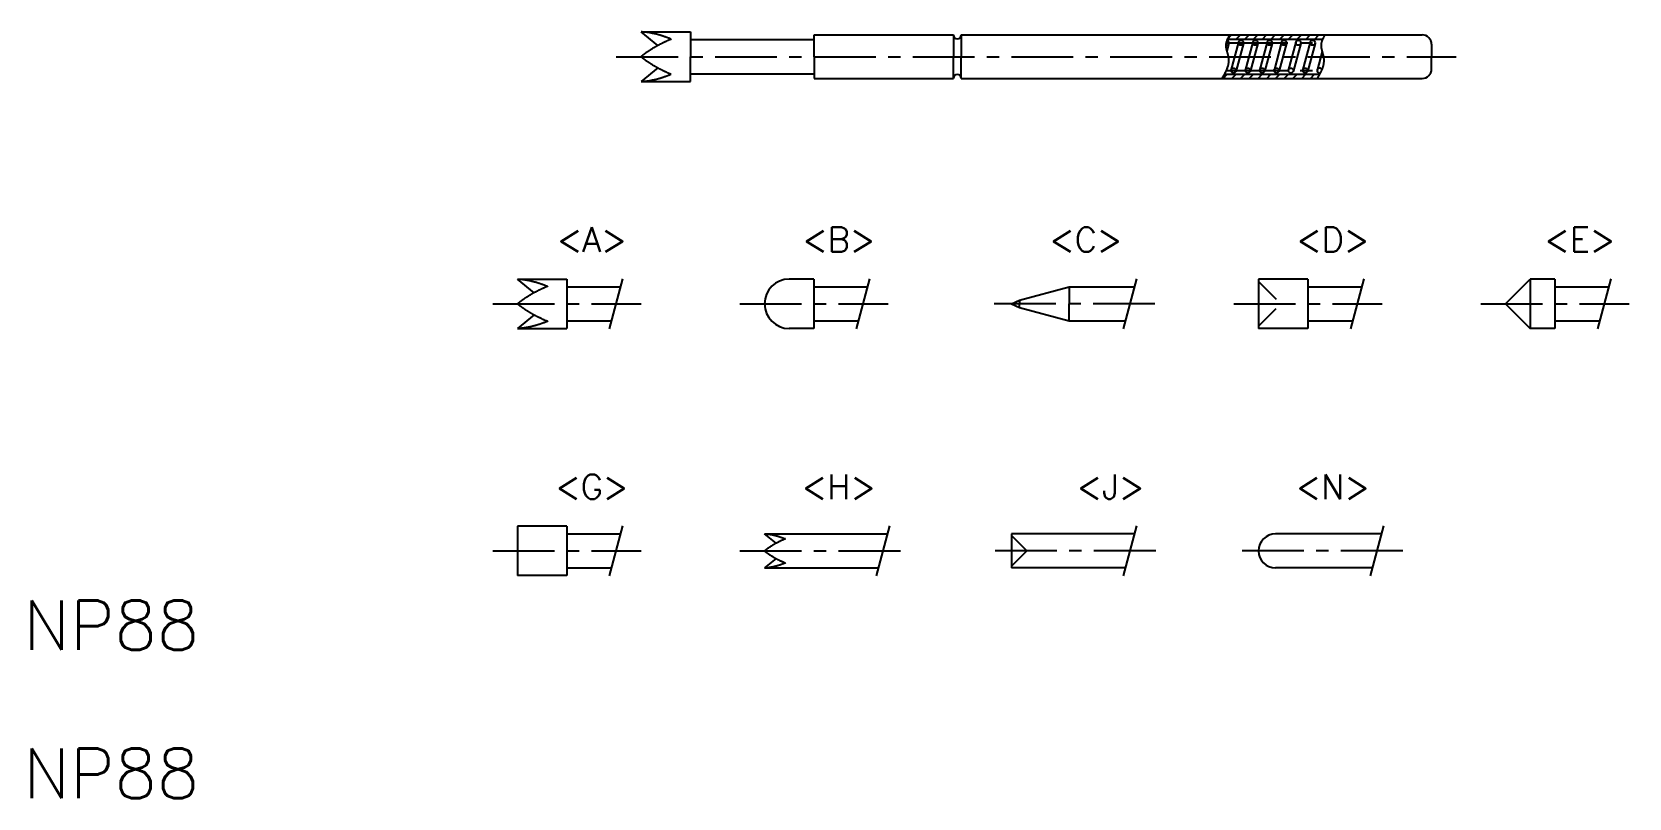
# Model space of a CAD drawing. Extents: x 5.2 to 37.5, y 5 to 20.5.
import ezdxf
from ezdxf.enums import TextEntityAlignment as Align

# ---------------------------------------------------------------- set-up
doc = ezdxf.new("R2010")
doc.units = 0
doc.linetypes.add('CENTER', pattern=[2, 1.25, -0.25, 0.25, -0.25])
doc.linetypes.add('DASHED', pattern=[0.75, 0.5, -0.25])
doc.layers.get('0').update_dxf_attribs({"linetype": 'CONTINUOUS'})
doc.layers.add('CENTER', color=1, linetype='CENTER')
doc.styles.get("Standard").update_dxf_attribs({"font": 'txt.shx', "width": 0.7, "bigfont": 'bigfont.shx'})

# ---------------------------------------------------------------- blocks, each defined once
blk = doc.blocks.new('*X4')
at = {"color": 0, "linetype": 'CONTINUOUS'}
for p, q in [((29.371, 20.355), (29.456, 20.44)), ((29.547, 20.355), (29.632, 20.44)), ((29.724, 20.355), (29.809, 20.44)), ((29.901, 20.355), (29.986, 20.44)), ((30.078, 20.355), (30.163, 20.44)), ((30.254, 20.355), (30.339, 20.44)), ((30.431, 20.355), (30.516, 20.44)), ((30.608, 20.355), (30.693, 20.44)), ((30.785, 20.355), (30.87, 20.44)), ((30.962, 20.355), (31.047, 20.44)), ((31.138, 20.355), (31.223, 20.44)), ((29.283, 19.56), (29.368, 19.645)), ((29.459, 19.56), (29.544, 19.645)), ((29.636, 19.56), (29.721, 19.645)), ((29.813, 19.56), (29.898, 19.645)), ((29.99, 19.56), (30.075, 19.645)), ((30.167, 19.56), (30.252, 19.645)), ((30.343, 19.56), (30.428, 19.645)), ((30.52, 19.56), (30.605, 19.645)), ((30.697, 19.56), (30.782, 19.645)), ((30.874, 19.56), (30.959, 19.645)), ((31.05, 19.56), (31.135, 19.645))]:
    blk.add_line(p, q, dxfattribs=at)

msp = doc.modelspace()

# ---------------------------------------------------------------- linework, layer by layer
at = {"color": 7, "linetype": 'CONTINUOUS'}
for p, q in [((17.5, 20.5), (18.5, 20.5)), ((18.5, 20.5), (18.5, 20)), ((18.5, 20.5), (18.5, 20)), ((21.003, 20), (21.003, 20.44)), ((21.003, 20.44), (23.823, 20.44)), ((23.823, 20.44), (23.823, 20)), ((23.983, 20.44), (23.983, 20)), ((23.983, 20.44), (33.313, 20.44)), ((29.413, 20.44), (31.341, 20.44)), ((18.5, 20.345), (21.003, 20.345)), ((29.402, 20.268), (29.358, 20.104)), ((29.369, 20.355), (31.297, 20.355)), ((29.596, 20.294), (29.442, 19.719)), ((29.693, 20.268), (29.545, 19.719)), ((29.886, 20.294), (29.732, 19.719)), ((29.983, 20.268), (29.836, 19.719)), ((30.177, 20.294), (30.022, 19.719)), ((30.273, 20.268), (30.126, 19.719)), ((30.467, 20.294), (30.313, 19.719)), ((30.564, 20.268), (30.416, 19.719)), ((30.757, 20.294), (30.603, 19.719)), ((30.854, 20.268), (30.707, 19.719)), ((31.048, 20.294), (30.893, 19.719)), ((31.144, 20.268), (30.997, 19.719)), ((31.287, 20.103), (31.184, 19.719)), ((33.503, 20.25), (33.503, 20)), ((18.5, 19.5), (18.5, 20)), ((18.5, 19.5), (18.5, 20)), ((21.003, 20), (21.003, 19.56)), ((23.823, 19.56), (23.823, 20)), ((23.983, 19.56), (23.983, 20)), ((33.503, 19.75), (33.503, 20)), ((17.5, 19.5), (18.5, 19.5)), ((18.5, 19.655), (21.003, 19.655)), ((21.003, 19.56), (23.823, 19.56)), ((23.983, 19.56), (33.313, 19.56)), ((29.307, 19.645), (31.235, 19.645)), ((15, 15.5), (16, 15.5)), ((16, 15.5), (16, 14.5)), ((16, 15.345), (17.092, 15.345)), ((21, 15.5), (20.5, 15.5)), ((21, 15.5), (21, 14.5)), ((21, 15.345), (22.092, 15.345)), ((25.161, 15.075), (26.168, 15.345)), ((26.168, 15.345), (27.492, 15.345)), ((26.168, 15.345), (26.168, 15)), ((30, 15.5), (30, 14.5)), ((31, 15.5), (30, 15.5)), ((31, 15.5), (31, 14.5)), ((31, 15.345), (32.092, 15.345)), ((35, 15), (35.5, 15.5)), ((36, 15.5), (35.5, 15.5)), ((35.5, 15.5), (35.5, 14.5)), ((36, 15.5), (36, 14.5)), ((36, 15.345), (37.092, 15.345)), ((25, 15), (25.161, 15.075)), ((25, 15), (25.161, 14.925)), ((25.161, 15.075), (25.161, 15)), ((25.161, 14.925), (25.161, 15)), ((25.161, 14.925), (26.168, 14.655)), ((26.168, 14.655), (26.168, 15)), ((35, 15), (35.5, 14.5)), ((16, 14.655), (16.908, 14.655)), ((21, 14.655), (21.908, 14.655)), ((26.168, 14.655), (27.308, 14.655)), ((31, 14.655), (31.908, 14.655)), ((36, 14.655), (36.908, 14.655)), ((15, 14.5), (16, 14.5)), ((21, 14.5), (20.5, 14.5)), ((31, 14.5), (30, 14.5)), ((36, 14.5), (35.5, 14.5)), ((16, 10.5), (15, 10.5)), ((15, 10.5), (15, 9.5)), ((16, 10.5), (16, 9.5)), ((16, 10.345), (17.092, 10.345)), ((20, 10.345), (22.492, 10.345)), ((27.492, 10.345, -0.212), (25, 10.345)), ((25, 10.345), (25, 9.655)), ((32.492, 10.345), (30.345, 10.345)), ((16, 9.5), (15, 9.5)), ((16, 9.655), (16.908, 9.655)), ((20, 9.655), (22.308, 9.655)), ((27.308, 9.655, -0.208), (25, 9.655)), ((32.308, 9.655), (30.345, 9.655))]:
    msp.add_line(p, q, dxfattribs=at)
at = {"color": 7, "linetype": 'CONTINUOUS', "extrusion": (-0.5, -0.612372, -0.612372)}
for p, q in [((17.839, 20.224, -0.5), (17.5, 20.5, -0.5)), ((15.339, 15.224, -0.5), (15, 15.5, -0.5)), ((20.234, 10.154), (20, 10.345))]:
    msp.add_line(p, q, dxfattribs=at)
at = {"color": 7, "linetype": 'CONTINUOUS', "extrusion": (-0.5, 0.612372, -0.612372)}
for p, q in [((17.839, 19.776, -0.5), (17.5, 19.5, -0.5)), ((15.339, 14.776, -0.5), (15, 14.5, -0.5)), ((20.234, 9.846), (20, 9.655))]:
    msp.add_line(p, q, dxfattribs=at)
at = {"color": 3, "linetype": 'CONTINUOUS'}
for p, q in [((16.865, 14.495), (17.135, 15.505)), ((21.865, 14.495), (22.135, 15.505)), ((27.265, 14.495, -0.21), (27.535, 15.505, -0.21)), ((31.865, 14.495), (32.135, 15.505)), ((36.865, 14.495), (37.135, 15.505)), ((16.865, 9.495), (17.135, 10.505)), ((22.265, 9.495), (22.535, 10.505)), ((27.265, 9.495), (27.535, 10.505)), ((32.265, 9.495), (32.535, 10.505))]:
    msp.add_line(p, q, dxfattribs=at)
at = {"color": 3, "linetype": 'DASHED'}
for p, q in [((30, 15.45), (30.45, 15)), ((30, 14.55), (30.45, 15)), ((25, 10.31), (25.31, 10)), ((25, 9.69), (25.31, 10))]:
    msp.add_line(p, q, dxfattribs=at)
at = {"color": 7, "linetype": 'CONTINUOUS'}
for points in [[(18.113, 20.354, -0.854), (18.105, 20.357, -0.85), (18.098, 20.36, -0.847), (18.09, 20.363, -0.844), (18.083, 20.366, -0.841), (18.075, 20.368, -0.838), (18.068, 20.371, -0.835), (18.06, 20.374, -0.832), (18.053, 20.377, -0.828), (18.045, 20.38, -0.825), (18.038, 20.383, -0.822), (18.03, 20.386, -0.818), (18.023, 20.388, -0.815), (18.016, 20.391, -0.812), (18.008, 20.394, -0.808), (18.001, 20.396, -0.805), (17.993, 20.399, -0.801), (17.986, 20.401, -0.798), (17.978, 20.404, -0.794), (17.971, 20.407, -0.791), (17.964, 20.409, -0.787), (17.956, 20.412, -0.784), (17.949, 20.414, -0.78), (17.942, 20.416, -0.777), (17.934, 20.419, -0.773), (17.927, 20.421, -0.769), (17.92, 20.423, -0.766), (17.912, 20.426, -0.762), (17.905, 20.428, -0.758), (17.898, 20.43, -0.755), (17.89, 20.432, -0.751), (17.883, 20.435, -0.747), (17.876, 20.437, -0.743), (17.869, 20.439, -0.74), (17.862, 20.441, -0.736), (17.854, 20.443, -0.732), (17.847, 20.445, -0.728), (17.84, 20.447, -0.724), (17.833, 20.449, -0.721), (17.826, 20.451, -0.717), (17.819, 20.453, -0.713), (17.812, 20.454, -0.709), (17.805, 20.456, -0.705), (17.798, 20.458, -0.701), (17.791, 20.46, -0.697), (17.784, 20.461, -0.693), (17.777, 20.463, -0.689), (17.77, 20.465, -0.685), (17.763, 20.466, -0.681), (17.757, 20.468, -0.677), (17.75, 20.469, -0.673), (17.743, 20.471, -0.669), (17.736, 20.472, -0.665), (17.729, 20.474, -0.661), (17.723, 20.475, -0.656), (17.716, 20.476, -0.652), (17.709, 20.477, -0.648), (17.703, 20.479, -0.644), (17.696, 20.48, -0.64), (17.69, 20.481, -0.636), (17.683, 20.482, -0.632), (17.677, 20.483, -0.627), (17.67, 20.485, -0.623), (17.664, 20.486, -0.619), (17.657, 20.487, -0.615), (17.651, 20.488, -0.611), (17.645, 20.488, -0.606), (17.638, 20.489, -0.602), (17.632, 20.49, -0.598), (17.626, 20.491, -0.594), (17.62, 20.492, -0.589), (17.614, 20.493, -0.585), (17.608, 20.493, -0.581), (17.601, 20.494, -0.577), (17.595, 20.495, -0.572), (17.589, 20.495, -0.568), (17.584, 20.496, -0.564), (17.578, 20.496, -0.56), (17.572, 20.497, -0.555), (17.566, 20.497, -0.551), (17.56, 20.498, -0.547), (17.554, 20.498, -0.542), (17.549, 20.499, -0.538), (17.543, 20.499, -0.534), (17.537, 20.499, -0.529), (17.532, 20.499, -0.525), (17.526, 20.5, -0.521), (17.521, 20.5, -0.516), (17.515, 20.5, -0.512), (17.51, 20.5, -0.508), (17.505, 20.5, -0.503), (17.5, 20.5, -0.5)], [(18.113, 20.354, -0.146), (18.105, 20.35, -0.143), (18.098, 20.347, -0.14), (18.09, 20.344, -0.137), (18.083, 20.341, -0.134), (18.075, 20.338, -0.131), (18.068, 20.335, -0.129), (18.06, 20.331, -0.126), (18.053, 20.328, -0.123), (18.045, 20.325, -0.12), (18.038, 20.322, -0.117), (18.03, 20.318, -0.114), (18.023, 20.315, -0.112), (18.016, 20.312, -0.109), (18.008, 20.308, -0.106), (18.001, 20.305, -0.104), (17.993, 20.301, -0.101), (17.986, 20.298, -0.098), (17.978, 20.294, -0.096), (17.971, 20.291, -0.093), (17.964, 20.287, -0.091), (17.956, 20.284, -0.088), (17.949, 20.28, -0.086), (17.942, 20.277, -0.084), (17.934, 20.273, -0.081), (17.927, 20.27, -0.079), (17.92, 20.266, -0.077), (17.912, 20.262, -0.074), (17.905, 20.258, -0.072), (17.898, 20.255, -0.07), (17.89, 20.251, -0.068), (17.883, 20.247, -0.065), (17.876, 20.243, -0.063), (17.869, 20.24, -0.061), (17.862, 20.236, -0.059), (17.854, 20.232, -0.057), (17.847, 20.228, -0.055), (17.84, 20.224, -0.053), (17.833, 20.221, -0.051), (17.826, 20.217, -0.049), (17.819, 20.213, -0.047), (17.812, 20.209, -0.046), (17.805, 20.205, -0.044), (17.798, 20.201, -0.042), (17.791, 20.197, -0.04), (17.784, 20.193, -0.039), (17.777, 20.189, -0.037), (17.77, 20.185, -0.035), (17.763, 20.181, -0.034), (17.757, 20.177, -0.032), (17.75, 20.173, -0.031), (17.743, 20.169, -0.029), (17.736, 20.165, -0.028), (17.729, 20.161, -0.026), (17.723, 20.157, -0.025), (17.716, 20.152, -0.024), (17.709, 20.148, -0.022), (17.703, 20.144, -0.021), (17.696, 20.14, -0.02), (17.69, 20.136, -0.019), (17.683, 20.132, -0.018), (17.677, 20.128, -0.017), (17.67, 20.123, -0.015), (17.664, 20.119, -0.014), (17.657, 20.115, -0.013), (17.651, 20.111, -0.012), (17.645, 20.106, -0.011), (17.638, 20.102, -0.011), (17.632, 20.098, -0.01), (17.626, 20.094, -0.009), (17.62, 20.09, -0.008), (17.614, 20.085, -0.007), (17.608, 20.081, -0.007), (17.601, 20.077, -0.006), (17.595, 20.072, -0.005), (17.589, 20.068, -0.005), (17.584, 20.064, -0.004), (17.578, 20.059, -0.004), (17.572, 20.055, -0.003), (17.566, 20.051, -0.003), (17.56, 20.047, -0.002), (17.554, 20.042, -0.002), (17.549, 20.038, -0.001), (17.543, 20.034, -0.001), (17.537, 20.029, -0.001), (17.532, 20.025, -0.001), (17.526, 20.021, 0), (17.521, 20.016, 0), (17.515, 20.012, 0), (17.51, 20.008, 0), (17.505, 20.003, 0), (17.5, 20, 0)], [(17.5, 20, 0), (17.505, 19.996, 0), (17.51, 19.992, 0), (17.515, 19.988, 0), (17.521, 19.984, 0), (17.526, 19.979, 0), (17.532, 19.975, -0.001), (17.537, 19.971, -0.001), (17.543, 19.966, -0.001), (17.549, 19.962, -0.001), (17.554, 19.958, -0.002), (17.56, 19.953, -0.002), (17.566, 19.949, -0.003), (17.572, 19.945, -0.003), (17.578, 19.941, -0.004), (17.584, 19.936, -0.004), (17.589, 19.932, -0.005), (17.595, 19.928, -0.005), (17.601, 19.923, -0.006), (17.608, 19.919, -0.007), (17.614, 19.915, -0.007), (17.62, 19.91, -0.008), (17.626, 19.906, -0.009), (17.632, 19.902, -0.01), (17.638, 19.898, -0.011), (17.645, 19.894, -0.011), (17.651, 19.889, -0.012), (17.657, 19.885, -0.013), (17.664, 19.881, -0.014), (17.67, 19.877, -0.015), (17.677, 19.872, -0.017), (17.683, 19.868, -0.018), (17.69, 19.864, -0.019), (17.696, 19.86, -0.02), (17.703, 19.856, -0.021), (17.709, 19.852, -0.022), (17.716, 19.848, -0.024), (17.723, 19.843, -0.025), (17.729, 19.839, -0.026), (17.736, 19.835, -0.028), (17.743, 19.831, -0.029), (17.75, 19.827, -0.031), (17.757, 19.823, -0.032), (17.763, 19.819, -0.034), (17.77, 19.815, -0.035), (17.777, 19.811, -0.037), (17.784, 19.807, -0.039), (17.791, 19.803, -0.04), (17.798, 19.799, -0.042), (17.805, 19.795, -0.044), (17.812, 19.791, -0.046), (17.819, 19.787, -0.047), (17.826, 19.783, -0.049), (17.833, 19.779, -0.051), (17.84, 19.776, -0.053), (17.847, 19.772, -0.055), (17.854, 19.768, -0.057), (17.862, 19.764, -0.059), (17.869, 19.76, -0.061), (17.876, 19.756, -0.063), (17.883, 19.753, -0.065), (17.89, 19.749, -0.068), (17.898, 19.745, -0.07), (17.905, 19.742, -0.072), (17.912, 19.738, -0.074), (17.92, 19.734, -0.077), (17.927, 19.73, -0.079), (17.934, 19.727, -0.081), (17.942, 19.723, -0.084), (17.949, 19.72, -0.086), (17.956, 19.716, -0.088), (17.964, 19.713, -0.091), (17.971, 19.709, -0.093), (17.978, 19.706, -0.096), (17.986, 19.702, -0.098), (17.993, 19.699, -0.101), (18.001, 19.695, -0.104), (18.008, 19.692, -0.106), (18.016, 19.688, -0.109), (18.023, 19.685, -0.112), (18.03, 19.682, -0.114), (18.038, 19.678, -0.117), (18.045, 19.675, -0.12), (18.053, 19.672, -0.123), (18.06, 19.669, -0.126), (18.068, 19.665, -0.129), (18.075, 19.662, -0.131), (18.083, 19.659, -0.134), (18.09, 19.656, -0.137), (18.098, 19.653, -0.14), (18.105, 19.649, -0.143), (18.113, 19.646, -0.146)], [(17.5, 19.5, -0.5), (17.505, 19.5, -0.503), (17.51, 19.5, -0.508), (17.515, 19.5, -0.512), (17.521, 19.5, -0.516), (17.526, 19.5, -0.521), (17.532, 19.501, -0.525), (17.537, 19.501, -0.529), (17.543, 19.501, -0.534), (17.549, 19.501, -0.538), (17.554, 19.502, -0.542), (17.56, 19.502, -0.547), (17.566, 19.503, -0.551), (17.572, 19.503, -0.555), (17.578, 19.504, -0.56), (17.584, 19.504, -0.564), (17.589, 19.505, -0.568), (17.595, 19.505, -0.572), (17.601, 19.506, -0.577), (17.608, 19.507, -0.581), (17.614, 19.507, -0.585), (17.62, 19.508, -0.589), (17.626, 19.509, -0.594), (17.632, 19.51, -0.598), (17.638, 19.511, -0.602), (17.645, 19.511, -0.606), (17.651, 19.512, -0.611), (17.657, 19.513, -0.615), (17.664, 19.514, -0.619), (17.67, 19.515, -0.623), (17.677, 19.517, -0.627), (17.683, 19.518, -0.632), (17.69, 19.519, -0.636), (17.696, 19.52, -0.64), (17.703, 19.521, -0.644), (17.709, 19.523, -0.648), (17.716, 19.524, -0.652), (17.723, 19.525, -0.656), (17.729, 19.526, -0.661), (17.736, 19.528, -0.665), (17.743, 19.529, -0.669), (17.75, 19.531, -0.673), (17.757, 19.532, -0.677), (17.763, 19.534, -0.681), (17.77, 19.535, -0.685), (17.777, 19.537, -0.689), (17.784, 19.539, -0.693), (17.791, 19.54, -0.697), (17.798, 19.542, -0.701), (17.805, 19.544, -0.705), (17.812, 19.546, -0.709), (17.819, 19.547, -0.713), (17.826, 19.549, -0.717), (17.833, 19.551, -0.721), (17.84, 19.553, -0.724), (17.847, 19.555, -0.728), (17.854, 19.557, -0.732), (17.862, 19.559, -0.736), (17.869, 19.561, -0.74), (17.876, 19.563, -0.743), (17.883, 19.565, -0.747), (17.89, 19.568, -0.751), (17.898, 19.57, -0.755), (17.905, 19.572, -0.758), (17.912, 19.574, -0.762), (17.92, 19.577, -0.766), (17.927, 19.579, -0.769), (17.934, 19.581, -0.773), (17.942, 19.584, -0.777), (17.949, 19.586, -0.78), (17.956, 19.588, -0.784), (17.964, 19.591, -0.787), (17.971, 19.593, -0.791), (17.978, 19.596, -0.794), (17.986, 19.599, -0.798), (17.993, 19.601, -0.801), (18.001, 19.604, -0.805), (18.008, 19.606, -0.808), (18.016, 19.609, -0.812), (18.023, 19.612, -0.815), (18.03, 19.614, -0.818), (18.038, 19.617, -0.822), (18.045, 19.62, -0.825), (18.053, 19.623, -0.828), (18.06, 19.626, -0.832), (18.068, 19.629, -0.835), (18.075, 19.631, -0.838), (18.083, 19.634, -0.841), (18.09, 19.637, -0.844), (18.098, 19.64, -0.847), (18.105, 19.643, -0.85), (18.113, 19.646, -0.854)], [(15, 15.5, -0.5), (15.005, 15.5, -0.497), (15.01, 15.5, -0.492), (15.015, 15.5, -0.488), (15.021, 15.5, -0.484), (15.026, 15.5, -0.479), (15.032, 15.499, -0.475), (15.037, 15.499, -0.471), (15.043, 15.499, -0.466), (15.049, 15.499, -0.462), (15.054, 15.498, -0.458), (15.06, 15.498, -0.453), (15.066, 15.497, -0.449), (15.072, 15.497, -0.445), (15.078, 15.496, -0.44), (15.084, 15.496, -0.436), (15.089, 15.495, -0.432), (15.095, 15.495, -0.428), (15.101, 15.494, -0.423), (15.108, 15.493, -0.419), (15.114, 15.493, -0.415), (15.12, 15.492, -0.411), (15.126, 15.491, -0.406), (15.132, 15.49, -0.402), (15.138, 15.489, -0.398), (15.145, 15.489, -0.394), (15.151, 15.488, -0.389), (15.157, 15.487, -0.385), (15.164, 15.486, -0.381), (15.17, 15.485, -0.377), (15.177, 15.483, -0.373), (15.183, 15.482, -0.368), (15.19, 15.481, -0.364), (15.196, 15.48, -0.36), (15.203, 15.479, -0.356), (15.209, 15.477, -0.352), (15.216, 15.476, -0.348), (15.223, 15.475, -0.344), (15.229, 15.473, -0.339), (15.236, 15.472, -0.335), (15.243, 15.471, -0.331), (15.25, 15.469, -0.327), (15.257, 15.468, -0.323), (15.263, 15.466, -0.319), (15.27, 15.464, -0.315), (15.277, 15.463, -0.311), (15.284, 15.461, -0.307), (15.291, 15.46, -0.303), (15.298, 15.458, -0.299), (15.305, 15.456, -0.295), (15.312, 15.454, -0.291), (15.319, 15.453, -0.287), (15.326, 15.451, -0.283), (15.333, 15.449, -0.28), (15.34, 15.447, -0.276), (15.347, 15.445, -0.272), (15.354, 15.443, -0.268), (15.362, 15.441, -0.264), (15.369, 15.439, -0.26), (15.376, 15.437, -0.257), (15.383, 15.435, -0.253), (15.39, 15.432, -0.249), (15.398, 15.43, -0.245), (15.405, 15.428, -0.242), (15.412, 15.426, -0.238), (15.42, 15.423, -0.234), (15.427, 15.421, -0.231), (15.434, 15.419, -0.227), (15.442, 15.416, -0.223), (15.449, 15.414, -0.22), (15.456, 15.412, -0.216), (15.464, 15.409, -0.213), (15.471, 15.407, -0.209), (15.478, 15.404, -0.206), (15.486, 15.401, -0.202), (15.493, 15.399, -0.199), (15.501, 15.396, -0.195), (15.508, 15.394, -0.192), (15.516, 15.391, -0.188), (15.523, 15.388, -0.185), (15.53, 15.386, -0.182), (15.538, 15.383, -0.178), (15.545, 15.38, -0.175), (15.553, 15.377, -0.172), (15.56, 15.374, -0.168), (15.568, 15.371, -0.165), (15.575, 15.368, -0.162), (15.583, 15.366, -0.159), (15.59, 15.363, -0.156), (15.598, 15.36, -0.153), (15.605, 15.357, -0.15), (15.613, 15.354, -0.146)], [(15.613, 15.354, -0.146), (15.605, 15.35, -0.143), (15.598, 15.347, -0.14), (15.59, 15.344, -0.137), (15.583, 15.341, -0.134), (15.575, 15.338, -0.131), (15.568, 15.335, -0.129), (15.56, 15.332, -0.126), (15.553, 15.328, -0.123), (15.545, 15.325, -0.12), (15.538, 15.322, -0.117), (15.53, 15.318, -0.114), (15.523, 15.315, -0.112), (15.516, 15.312, -0.109), (15.508, 15.308, -0.106), (15.501, 15.305, -0.104), (15.493, 15.301, -0.101), (15.486, 15.298, -0.098), (15.478, 15.294, -0.096), (15.471, 15.291, -0.093), (15.464, 15.287, -0.091), (15.456, 15.284, -0.088), (15.449, 15.28, -0.086), (15.442, 15.277, -0.084), (15.434, 15.273, -0.081), (15.427, 15.27, -0.079), (15.42, 15.266, -0.077), (15.412, 15.262, -0.074), (15.405, 15.258, -0.072), (15.398, 15.255, -0.07), (15.39, 15.251, -0.068), (15.383, 15.247, -0.065), (15.376, 15.243, -0.063), (15.369, 15.24, -0.061), (15.362, 15.236, -0.059), (15.354, 15.232, -0.057), (15.347, 15.228, -0.055), (15.34, 15.224, -0.053), (15.333, 15.22, -0.051), (15.326, 15.217, -0.049), (15.319, 15.213, -0.047), (15.312, 15.209, -0.046), (15.305, 15.205, -0.044), (15.298, 15.201, -0.042), (15.291, 15.197, -0.04), (15.284, 15.193, -0.039), (15.277, 15.189, -0.037), (15.27, 15.185, -0.035), (15.263, 15.181, -0.034), (15.257, 15.177, -0.032), (15.25, 15.173, -0.031), (15.243, 15.169, -0.029), (15.236, 15.165, -0.028), (15.229, 15.161, -0.026), (15.223, 15.156, -0.025), (15.216, 15.152, -0.024), (15.209, 15.148, -0.022), (15.203, 15.144, -0.021), (15.196, 15.14, -0.02), (15.19, 15.136, -0.019), (15.183, 15.132, -0.018), (15.177, 15.127, -0.017), (15.17, 15.123, -0.015), (15.164, 15.119, -0.014), (15.157, 15.115, -0.013), (15.151, 15.111, -0.012), (15.145, 15.106, -0.011), (15.138, 15.102, -0.011), (15.132, 15.098, -0.01), (15.126, 15.094, -0.009), (15.12, 15.089, -0.008), (15.114, 15.085, -0.007), (15.108, 15.081, -0.007), (15.101, 15.077, -0.006), (15.095, 15.072, -0.005), (15.089, 15.068, -0.005), (15.084, 15.064, -0.004), (15.078, 15.059, -0.004), (15.072, 15.055, -0.003), (15.066, 15.051, -0.003), (15.06, 15.047, -0.002), (15.054, 15.042, -0.002), (15.049, 15.038, -0.001), (15.043, 15.034, -0.001), (15.037, 15.029, -0.001), (15.032, 15.025, -0.001), (15.026, 15.021, 0), (15.021, 15.016, 0), (15.015, 15.012, 0), (15.01, 15.008, 0), (15.005, 15.004, 0), (15, 15, 0)], [(15, 15, 0), (15.005, 14.996, 0), (15.01, 14.992, 0), (15.015, 14.988, 0), (15.021, 14.984, 0), (15.026, 14.979, 0), (15.032, 14.975, -0.001), (15.037, 14.971, -0.001), (15.043, 14.966, -0.001), (15.049, 14.962, -0.001), (15.054, 14.958, -0.002), (15.06, 14.953, -0.002), (15.066, 14.949, -0.003), (15.072, 14.945, -0.003), (15.078, 14.941, -0.004), (15.084, 14.936, -0.004), (15.089, 14.932, -0.005), (15.095, 14.928, -0.005), (15.101, 14.923, -0.006), (15.108, 14.919, -0.007), (15.114, 14.915, -0.007), (15.12, 14.91, -0.008), (15.126, 14.906, -0.009), (15.132, 14.902, -0.01), (15.138, 14.898, -0.011), (15.145, 14.894, -0.011), (15.151, 14.889, -0.012), (15.157, 14.885, -0.013), (15.164, 14.881, -0.014), (15.17, 14.877, -0.015), (15.177, 14.873, -0.017), (15.183, 14.868, -0.018), (15.19, 14.864, -0.019), (15.196, 14.86, -0.02), (15.203, 14.856, -0.021), (15.209, 14.852, -0.022), (15.216, 14.848, -0.024), (15.223, 14.844, -0.025), (15.229, 14.839, -0.026), (15.236, 14.835, -0.028), (15.243, 14.831, -0.029), (15.25, 14.827, -0.031), (15.257, 14.823, -0.032), (15.263, 14.819, -0.034), (15.27, 14.815, -0.035), (15.277, 14.811, -0.037), (15.284, 14.807, -0.039), (15.291, 14.803, -0.04), (15.298, 14.799, -0.042), (15.305, 14.795, -0.044), (15.312, 14.791, -0.046), (15.319, 14.787, -0.047), (15.326, 14.783, -0.049), (15.333, 14.779, -0.051), (15.34, 14.776, -0.053), (15.347, 14.772, -0.055), (15.354, 14.768, -0.057), (15.362, 14.764, -0.059), (15.369, 14.76, -0.061), (15.376, 14.757, -0.063), (15.383, 14.753, -0.065), (15.39, 14.749, -0.068), (15.398, 14.745, -0.07), (15.405, 14.742, -0.072), (15.412, 14.738, -0.074), (15.42, 14.734, -0.077), (15.427, 14.73, -0.079), (15.434, 14.727, -0.081), (15.442, 14.723, -0.084), (15.449, 14.72, -0.086), (15.456, 14.716, -0.088), (15.464, 14.713, -0.091), (15.471, 14.709, -0.093), (15.478, 14.706, -0.096), (15.486, 14.702, -0.098), (15.493, 14.699, -0.101), (15.501, 14.695, -0.104), (15.508, 14.692, -0.106), (15.516, 14.688, -0.109), (15.523, 14.685, -0.112), (15.53, 14.682, -0.114), (15.538, 14.678, -0.117), (15.545, 14.675, -0.12), (15.553, 14.672, -0.123), (15.56, 14.668, -0.126), (15.568, 14.665, -0.129), (15.575, 14.662, -0.131), (15.583, 14.659, -0.134), (15.59, 14.656, -0.137), (15.598, 14.653, -0.14), (15.605, 14.649, -0.143), (15.613, 14.646, -0.146)], [(15.613, 14.646, -0.146), (15.605, 14.643, -0.15), (15.598, 14.64, -0.153), (15.59, 14.637, -0.156), (15.583, 14.634, -0.159), (15.575, 14.632, -0.162), (15.568, 14.629, -0.165), (15.56, 14.626, -0.168), (15.553, 14.623, -0.172), (15.545, 14.62, -0.175), (15.538, 14.617, -0.178), (15.53, 14.614, -0.182), (15.523, 14.612, -0.185), (15.516, 14.609, -0.188), (15.508, 14.606, -0.192), (15.501, 14.604, -0.195), (15.493, 14.601, -0.199), (15.486, 14.598, -0.202), (15.478, 14.596, -0.206), (15.471, 14.593, -0.209), (15.464, 14.591, -0.213), (15.456, 14.588, -0.216), (15.449, 14.586, -0.22), (15.442, 14.584, -0.223), (15.434, 14.581, -0.227), (15.427, 14.579, -0.231), (15.42, 14.577, -0.234), (15.412, 14.574, -0.238), (15.405, 14.572, -0.242), (15.398, 14.57, -0.245), (15.39, 14.568, -0.249), (15.383, 14.565, -0.253), (15.376, 14.563, -0.257), (15.369, 14.561, -0.26), (15.362, 14.559, -0.264), (15.354, 14.557, -0.268), (15.347, 14.555, -0.272), (15.34, 14.553, -0.276), (15.333, 14.551, -0.28), (15.326, 14.549, -0.283), (15.319, 14.547, -0.287), (15.312, 14.546, -0.291), (15.305, 14.544, -0.295), (15.298, 14.542, -0.299), (15.291, 14.54, -0.303), (15.284, 14.539, -0.307), (15.277, 14.537, -0.311), (15.27, 14.535, -0.315), (15.263, 14.534, -0.319), (15.257, 14.532, -0.323), (15.25, 14.531, -0.327), (15.243, 14.529, -0.331), (15.236, 14.528, -0.335), (15.229, 14.527, -0.339), (15.223, 14.525, -0.344), (15.216, 14.524, -0.348), (15.209, 14.523, -0.352), (15.203, 14.521, -0.356), (15.196, 14.52, -0.36), (15.19, 14.519, -0.364), (15.183, 14.518, -0.368), (15.177, 14.517, -0.373), (15.17, 14.515, -0.377), (15.164, 14.514, -0.381), (15.157, 14.513, -0.385), (15.151, 14.512, -0.389), (15.145, 14.511, -0.394), (15.138, 14.511, -0.398), (15.132, 14.51, -0.402), (15.126, 14.509, -0.406), (15.12, 14.508, -0.411), (15.114, 14.507, -0.415), (15.108, 14.507, -0.419), (15.101, 14.506, -0.423), (15.095, 14.505, -0.428), (15.089, 14.505, -0.432), (15.084, 14.504, -0.436), (15.078, 14.504, -0.44), (15.072, 14.503, -0.445), (15.066, 14.503, -0.449), (15.06, 14.502, -0.453), (15.054, 14.502, -0.458), (15.049, 14.501, -0.462), (15.043, 14.501, -0.466), (15.037, 14.501, -0.471), (15.032, 14.501, -0.475), (15.026, 14.5, -0.479), (15.021, 14.5, -0.484), (15.015, 14.5, -0.488), (15.01, 14.5, -0.492), (15.005, 14.5, -0.497), (15, 14.5, -0.5)], [(20, 10.345, 0), (20.003, 10.345, -0.002), (20.007, 10.345, -0.005), (20.011, 10.345, -0.008), (20.014, 10.345, -0.011), (20.018, 10.345, -0.014), (20.022, 10.345, -0.017), (20.026, 10.344, -0.02), (20.03, 10.344, -0.023), (20.034, 10.344, -0.026), (20.038, 10.344, -0.029), (20.042, 10.343, -0.032), (20.046, 10.343, -0.035), (20.05, 10.343, -0.038), (20.054, 10.342, -0.041), (20.058, 10.342, -0.044), (20.062, 10.342, -0.047), (20.066, 10.341, -0.05), (20.07, 10.341, -0.053), (20.074, 10.34, -0.056), (20.079, 10.34, -0.059), (20.083, 10.339, -0.062), (20.087, 10.339, -0.065), (20.091, 10.338, -0.068), (20.096, 10.338, -0.071), (20.1, 10.337, -0.073), (20.104, 10.336, -0.076), (20.109, 10.336, -0.079), (20.113, 10.335, -0.082), (20.118, 10.334, -0.085), (20.122, 10.334, -0.088), (20.126, 10.333, -0.091), (20.131, 10.332, -0.094), (20.135, 10.331, -0.097), (20.14, 10.33, -0.099), (20.145, 10.329, -0.102), (20.149, 10.329, -0.105), (20.154, 10.328, -0.108), (20.158, 10.327, -0.111), (20.163, 10.326, -0.114), (20.168, 10.325, -0.116), (20.172, 10.324, -0.119), (20.177, 10.323, -0.122), (20.182, 10.322, -0.125), (20.187, 10.32, -0.128), (20.191, 10.319, -0.13), (20.196, 10.318, -0.133), (20.201, 10.317, -0.136), (20.206, 10.316, -0.139), (20.211, 10.315, -0.141), (20.215, 10.313, -0.144), (20.22, 10.312, -0.147), (20.225, 10.311, -0.149), (20.23, 10.31, -0.152), (20.235, 10.308, -0.155), (20.24, 10.307, -0.157), (20.245, 10.306, -0.16), (20.25, 10.304, -0.163), (20.255, 10.303, -0.165), (20.26, 10.301, -0.168), (20.265, 10.3, -0.171), (20.27, 10.298, -0.173), (20.275, 10.297, -0.176), (20.28, 10.295, -0.178), (20.285, 10.294, -0.181), (20.29, 10.292, -0.183), (20.295, 10.291, -0.186), (20.3, 10.289, -0.188), (20.305, 10.287, -0.191), (20.31, 10.286, -0.193), (20.315, 10.284, -0.196), (20.32, 10.282, -0.198), (20.325, 10.281, -0.201), (20.33, 10.279, -0.203), (20.335, 10.277, -0.206), (20.34, 10.275, -0.208), (20.346, 10.273, -0.21), (20.351, 10.272, -0.213), (20.356, 10.27, -0.215), (20.361, 10.268, -0.217), (20.366, 10.266, -0.22), (20.371, 10.264, -0.222), (20.376, 10.262, -0.224), (20.382, 10.26, -0.227), (20.387, 10.258, -0.229), (20.392, 10.256, -0.231), (20.397, 10.254, -0.233), (20.402, 10.252, -0.235), (20.407, 10.25, -0.238), (20.413, 10.248, -0.24), (20.418, 10.246, -0.242), (20.423, 10.244, -0.244)], [(20.423, 10.244, 0.244), (20.418, 10.242, 0.246), (20.413, 10.24, 0.248), (20.407, 10.237, 0.25), (20.402, 10.235, 0.252), (20.397, 10.233, 0.254), (20.392, 10.231, 0.256), (20.387, 10.229, 0.258), (20.382, 10.226, 0.26), (20.376, 10.224, 0.262), (20.371, 10.222, 0.264), (20.366, 10.22, 0.266), (20.361, 10.217, 0.268), (20.356, 10.215, 0.27), (20.351, 10.213, 0.272), (20.346, 10.21, 0.273), (20.34, 10.208, 0.275), (20.335, 10.206, 0.277), (20.33, 10.203, 0.279), (20.325, 10.201, 0.281), (20.32, 10.198, 0.282), (20.315, 10.196, 0.284), (20.31, 10.193, 0.286), (20.305, 10.191, 0.287), (20.3, 10.188, 0.289), (20.295, 10.186, 0.291), (20.29, 10.183, 0.292), (20.285, 10.181, 0.294), (20.28, 10.178, 0.295), (20.275, 10.176, 0.297), (20.27, 10.173, 0.298), (20.265, 10.171, 0.3), (20.26, 10.168, 0.301), (20.255, 10.165, 0.303), (20.25, 10.163, 0.304), (20.245, 10.16, 0.306), (20.24, 10.157, 0.307), (20.235, 10.155, 0.308), (20.23, 10.152, 0.31), (20.225, 10.149, 0.311), (20.22, 10.147, 0.312), (20.215, 10.144, 0.313), (20.211, 10.141, 0.315), (20.206, 10.139, 0.316), (20.201, 10.136, 0.317), (20.196, 10.133, 0.318), (20.191, 10.13, 0.319), (20.187, 10.128, 0.321), (20.182, 10.125, 0.322), (20.177, 10.122, 0.323), (20.172, 10.119, 0.324), (20.168, 10.116, 0.325), (20.163, 10.114, 0.326), (20.158, 10.111, 0.327), (20.154, 10.108, 0.328), (20.149, 10.105, 0.329), (20.145, 10.102, 0.329), (20.14, 10.099, 0.33), (20.135, 10.097, 0.331), (20.131, 10.094, 0.332), (20.126, 10.091, 0.333), (20.122, 10.088, 0.334), (20.118, 10.085, 0.334), (20.113, 10.082, 0.335), (20.109, 10.079, 0.336), (20.104, 10.076, 0.336), (20.1, 10.073, 0.337), (20.096, 10.07, 0.338), (20.091, 10.068, 0.338), (20.087, 10.065, 0.339), (20.083, 10.062, 0.339), (20.079, 10.059, 0.34), (20.074, 10.056, 0.34), (20.07, 10.053, 0.341), (20.066, 10.05, 0.341), (20.062, 10.047, 0.342), (20.058, 10.044, 0.342), (20.054, 10.041, 0.343), (20.05, 10.038, 0.343), (20.046, 10.035, 0.343), (20.042, 10.032, 0.343), (20.038, 10.029, 0.344), (20.034, 10.026, 0.344), (20.03, 10.023, 0.344), (20.026, 10.02, 0.344), (20.022, 10.017, 0.345), (20.018, 10.014, 0.345), (20.014, 10.011, 0.345), (20.011, 10.008, 0.345), (20.007, 10.005, 0.345), (20.003, 10.002, 0.345), (20, 10, 0.345)], [(20, 10, 0.345), (20.003, 9.998, 0.345), (20.007, 9.995, 0.345), (20.011, 9.992, 0.345), (20.014, 9.989, 0.345), (20.018, 9.986, 0.345), (20.022, 9.983, 0.345), (20.026, 9.98, 0.344), (20.03, 9.977, 0.344), (20.034, 9.974, 0.344), (20.038, 9.971, 0.344), (20.042, 9.968, 0.343), (20.046, 9.965, 0.343), (20.05, 9.962, 0.343), (20.054, 9.959, 0.343), (20.058, 9.956, 0.342), (20.062, 9.953, 0.342), (20.066, 9.95, 0.341), (20.07, 9.947, 0.341), (20.074, 9.944, 0.34), (20.079, 9.941, 0.34), (20.083, 9.938, 0.339), (20.087, 9.935, 0.339), (20.091, 9.932, 0.338), (20.096, 9.929, 0.338), (20.1, 9.927, 0.337), (20.104, 9.924, 0.336), (20.109, 9.921, 0.336), (20.113, 9.918, 0.335), (20.118, 9.915, 0.334), (20.122, 9.912, 0.334), (20.126, 9.909, 0.333), (20.131, 9.906, 0.332), (20.135, 9.903, 0.331), (20.14, 9.901, 0.33), (20.145, 9.898, 0.329), (20.149, 9.895, 0.329), (20.154, 9.892, 0.328), (20.158, 9.889, 0.327), (20.163, 9.886, 0.326), (20.168, 9.884, 0.325), (20.172, 9.881, 0.324), (20.177, 9.878, 0.323), (20.182, 9.875, 0.322), (20.187, 9.872, 0.321), (20.191, 9.87, 0.319), (20.196, 9.867, 0.318), (20.201, 9.864, 0.317), (20.206, 9.861, 0.316), (20.211, 9.859, 0.315), (20.215, 9.856, 0.313), (20.22, 9.853, 0.312), (20.225, 9.85, 0.311), (20.23, 9.848, 0.31), (20.235, 9.845, 0.308), (20.24, 9.842, 0.307), (20.245, 9.84, 0.306), (20.25, 9.837, 0.304), (20.255, 9.835, 0.303), (20.26, 9.832, 0.301), (20.265, 9.829, 0.3), (20.27, 9.827, 0.298), (20.275, 9.824, 0.297), (20.28, 9.822, 0.295), (20.285, 9.819, 0.294), (20.29, 9.817, 0.292), (20.295, 9.814, 0.291), (20.3, 9.812, 0.289), (20.305, 9.809, 0.287), (20.31, 9.807, 0.286), (20.315, 9.804, 0.284), (20.32, 9.802, 0.282), (20.325, 9.799, 0.281), (20.33, 9.797, 0.279), (20.335, 9.794, 0.277), (20.34, 9.792, 0.275), (20.346, 9.79, 0.273), (20.351, 9.787, 0.272), (20.356, 9.785, 0.27), (20.361, 9.783, 0.268), (20.366, 9.78, 0.266), (20.371, 9.778, 0.264), (20.376, 9.776, 0.262), (20.382, 9.773, 0.26), (20.387, 9.771, 0.258), (20.392, 9.769, 0.256), (20.397, 9.767, 0.254), (20.402, 9.765, 0.252), (20.407, 9.763, 0.25), (20.413, 9.76, 0.248), (20.418, 9.758, 0.246), (20.423, 9.756, 0.244)], [(20.423, 9.756, -0.244), (20.418, 9.754, -0.242), (20.413, 9.752, -0.24), (20.407, 9.75, -0.238), (20.402, 9.748, -0.235), (20.397, 9.746, -0.233), (20.392, 9.744, -0.231), (20.387, 9.742, -0.229), (20.382, 9.74, -0.227), (20.376, 9.738, -0.224), (20.371, 9.736, -0.222), (20.366, 9.734, -0.22), (20.361, 9.732, -0.217), (20.356, 9.73, -0.215), (20.351, 9.728, -0.213), (20.346, 9.726, -0.21), (20.34, 9.725, -0.208), (20.335, 9.723, -0.206), (20.33, 9.721, -0.203), (20.325, 9.719, -0.201), (20.32, 9.718, -0.198), (20.315, 9.716, -0.196), (20.31, 9.714, -0.193), (20.305, 9.713, -0.191), (20.3, 9.711, -0.188), (20.295, 9.709, -0.186), (20.29, 9.708, -0.183), (20.285, 9.706, -0.181), (20.28, 9.705, -0.178), (20.275, 9.703, -0.176), (20.27, 9.702, -0.173), (20.265, 9.7, -0.171), (20.26, 9.699, -0.168), (20.255, 9.697, -0.165), (20.25, 9.696, -0.163), (20.245, 9.694, -0.16), (20.24, 9.693, -0.157), (20.235, 9.692, -0.155), (20.23, 9.69, -0.152), (20.225, 9.689, -0.149), (20.22, 9.688, -0.147), (20.215, 9.687, -0.144), (20.211, 9.685, -0.141), (20.206, 9.684, -0.139), (20.201, 9.683, -0.136), (20.196, 9.682, -0.133), (20.191, 9.681, -0.13), (20.187, 9.679, -0.128), (20.182, 9.678, -0.125), (20.177, 9.677, -0.122), (20.172, 9.676, -0.119), (20.168, 9.675, -0.116), (20.163, 9.674, -0.114), (20.158, 9.673, -0.111), (20.154, 9.672, -0.108), (20.149, 9.671, -0.105), (20.145, 9.67, -0.102), (20.14, 9.67, -0.099), (20.135, 9.669, -0.097), (20.131, 9.668, -0.094), (20.126, 9.667, -0.091), (20.122, 9.666, -0.088), (20.118, 9.666, -0.085), (20.113, 9.665, -0.082), (20.109, 9.664, -0.079), (20.104, 9.664, -0.076), (20.1, 9.663, -0.073), (20.096, 9.662, -0.071), (20.091, 9.662, -0.068), (20.087, 9.661, -0.065), (20.083, 9.661, -0.062), (20.079, 9.66, -0.059), (20.074, 9.66, -0.056), (20.07, 9.659, -0.053), (20.066, 9.659, -0.05), (20.062, 9.658, -0.047), (20.058, 9.658, -0.044), (20.054, 9.657, -0.041), (20.05, 9.657, -0.038), (20.046, 9.657, -0.035), (20.042, 9.656, -0.032), (20.038, 9.656, -0.029), (20.034, 9.656, -0.026), (20.03, 9.656, -0.023), (20.026, 9.656, -0.02), (20.022, 9.655, -0.017), (20.018, 9.655, -0.014), (20.014, 9.655, -0.011), (20.011, 9.655, -0.008), (20.007, 9.655, -0.005), (20.003, 9.655, -0.002), (20, 9.655, 0)]]:
    msp.add_polyline3d(points, dxfattribs=at)
at = {"color": 7}
for points in [[(29.413, 20.44, 0), (29.411, 20.436, 0), (29.409, 20.432, 0), (29.407, 20.428, 0), (29.405, 20.425, 0), (29.403, 20.421, 0), (29.401, 20.417, 0), (29.399, 20.413, 0), (29.397, 20.409, 0), (29.395, 20.405, 0), (29.393, 20.401, 0), (29.391, 20.398, 0), (29.389, 20.394, 0), (29.387, 20.39, 0), (29.385, 20.386, 0), (29.383, 20.382, 0), (29.381, 20.378, 0), (29.379, 20.374, 0), (29.377, 20.37, 0), (29.375, 20.367, 0), (29.373, 20.363, 0), (29.372, 20.359, 0), (29.37, 20.355, 0), (29.368, 20.351, 0), (29.366, 20.347, 0), (29.365, 20.343, 0), (29.363, 20.34, 0), (29.361, 20.336, 0), (29.36, 20.332, 0), (29.358, 20.328, 0), (29.357, 20.324, 0), (29.355, 20.32, 0), (29.354, 20.316, 0), (29.353, 20.312, 0), (29.351, 20.308, 0), (29.35, 20.304, 0), (29.349, 20.301, 0), (29.348, 20.297, 0), (29.347, 20.293, 0), (29.345, 20.289, 0), (29.344, 20.285, 0), (29.344, 20.281, 0), (29.343, 20.277, 0), (29.342, 20.273, 0), (29.341, 20.269, 0), (29.34, 20.265, 0), (29.34, 20.261, 0), (29.339, 20.257, 0), (29.338, 20.253, 0), (29.338, 20.25, 0), (29.338, 20.246, 0), (29.337, 20.242, 0), (29.337, 20.238, 0), (29.337, 20.234, 0), (29.337, 20.23, 0), (29.337, 20.226, 0), (29.337, 20.222, 0), (29.337, 20.218, 0), (29.337, 20.214, 0), (29.337, 20.21, 0), (29.337, 20.206, 0), (29.338, 20.202, 0), (29.338, 20.198, 0), (29.339, 20.194, 0), (29.339, 20.19, 0), (29.34, 20.186, 0), (29.34, 20.182, 0), (29.341, 20.178, 0), (29.342, 20.174, 0), (29.342, 20.17, 0), (29.343, 20.166, 0), (29.344, 20.162, 0), (29.345, 20.158, 0), (29.346, 20.154, 0), (29.347, 20.15, 0), (29.348, 20.146, 0), (29.349, 20.142, 0), (29.35, 20.138, 0), (29.351, 20.134, 0), (29.352, 20.13, 0), (29.353, 20.125, 0), (29.354, 20.121, 0), (29.355, 20.117, 0), (29.356, 20.113, 0), (29.357, 20.109, 0), (29.358, 20.105, 0), (29.36, 20.101, 0), (29.361, 20.097, 0), (29.362, 20.093, 0), (29.363, 20.089, 0), (29.364, 20.085, 0), (29.366, 20.081, 0), (29.367, 20.077, 0), (29.368, 20.072, 0), (29.369, 20.068, 0), (29.37, 20.064, 0), (29.371, 20.06, 0), (29.372, 20.056, 0), (29.374, 20.052, 0), (29.375, 20.048, 0), (29.376, 20.044, 0), (29.377, 20.039, 0), (29.378, 20.035, 0), (29.379, 20.031, 0), (29.38, 20.027, 0), (29.381, 20.023, 0), (29.382, 20.019, 0), (29.383, 20.015, 0), (29.383, 20.01, 0), (29.384, 20.006, 0), (29.385, 20.002, 0), (29.386, 19.998, 0), (29.387, 19.994, 0), (29.387, 19.99, 0), (29.388, 19.985, 0), (29.388, 19.981, 0), (29.389, 19.977, 0), (29.389, 19.973, 0), (29.39, 19.969, 0), (29.39, 19.965, 0), (29.391, 19.96, 0), (29.391, 19.956, 0), (29.391, 19.952, 0), (29.392, 19.948, 0), (29.392, 19.944, 0), (29.392, 19.939, 0), (29.392, 19.935, 0), (29.392, 19.931, 0), (29.392, 19.927, 0), (29.392, 19.923, 0), (29.392, 19.919, 0), (29.392, 19.914, 0), (29.392, 19.91, 0), (29.392, 19.906, 0), (29.392, 19.902, 0), (29.391, 19.898, 0), (29.391, 19.894, 0), (29.391, 19.889, 0), (29.39, 19.885, 0), (29.39, 19.881, 0), (29.39, 19.877, 0), (29.389, 19.873, 0), (29.389, 19.869, 0), (29.388, 19.865, 0), (29.388, 19.861, 0), (29.387, 19.857, 0), (29.386, 19.853, 0), (29.386, 19.849, 0), (29.385, 19.844, 0), (29.384, 19.84, 0), (29.383, 19.836, 0), (29.382, 19.832, 0), (29.382, 19.828, 0), (29.381, 19.824, 0), (29.38, 19.82, 0), (29.379, 19.816, 0), (29.378, 19.812, 0), (29.377, 19.808, 0), (29.376, 19.804, 0), (29.374, 19.801, 0), (29.373, 19.797, 0), (29.372, 19.793, 0), (29.371, 19.789, 0), (29.37, 19.785, 0), (29.368, 19.781, 0), (29.367, 19.777, 0), (29.366, 19.773, 0), (29.364, 19.769, 0), (29.363, 19.765, 0), (29.362, 19.762, 0), (29.36, 19.758, 0), (29.359, 19.754, 0), (29.357, 19.75, 0), (29.356, 19.746, 0), (29.354, 19.742, 0), (29.353, 19.738, 0), (29.351, 19.735, 0), (29.349, 19.731, 0), (29.348, 19.727, 0), (29.346, 19.723, 0), (29.344, 19.719, 0), (29.343, 19.716, 0), (29.341, 19.712, 0), (29.339, 19.708, 0), (29.337, 19.704, 0), (29.336, 19.701, 0), (29.334, 19.697, 0), (29.332, 19.693, 0), (29.33, 19.689, 0), (29.328, 19.686, 0), (29.326, 19.682, 0), (29.324, 19.678, 0), (29.323, 19.674, 0), (29.321, 19.671, 0), (29.319, 19.667, 0), (29.317, 19.663, 0), (29.315, 19.66, 0), (29.313, 19.656, 0), (29.311, 19.652, 0), (29.309, 19.648, 0), (29.307, 19.645, 0), (29.305, 19.641, 0), (29.303, 19.637, 0), (29.301, 19.633, 0), (29.299, 19.63, 0), (29.296, 19.626, 0), (29.294, 19.622, 0), (29.292, 19.619, 0), (29.29, 19.615, 0), (29.288, 19.611, 0), (29.286, 19.608, 0), (29.284, 19.604, 0), (29.282, 19.6, 0), (29.28, 19.597, 0), (29.277, 19.593, 0), (29.275, 19.589, 0), (29.273, 19.586, 0), (29.271, 19.582, 0), (29.269, 19.578, 0), (29.267, 19.575, 0), (29.265, 19.571, 0), (29.262, 19.567, 0), (29.26, 19.564, 0), (29.258, 19.56, 0)], [(31.341, 20.44, 0), (31.339, 20.436, 0), (31.337, 20.432, 0), (31.335, 20.428, 0), (31.333, 20.425, 0), (31.331, 20.421, 0), (31.329, 20.417, 0), (31.327, 20.413, 0), (31.325, 20.409, 0), (31.323, 20.405, 0), (31.321, 20.401, 0), (31.319, 20.398, 0), (31.317, 20.394, 0), (31.315, 20.39, 0), (31.313, 20.386, 0), (31.311, 20.382, 0), (31.309, 20.378, 0), (31.307, 20.374, 0), (31.305, 20.37, 0), (31.303, 20.367, 0), (31.301, 20.363, 0), (31.299, 20.359, 0), (31.298, 20.355, 0), (31.296, 20.351, 0), (31.294, 20.347, 0), (31.293, 20.343, 0), (31.291, 20.34, 0), (31.289, 20.336, 0), (31.288, 20.332, 0), (31.286, 20.328, 0), (31.285, 20.324, 0), (31.283, 20.32, 0), (31.282, 20.316, 0), (31.281, 20.312, 0), (31.279, 20.308, 0), (31.278, 20.304, 0), (31.277, 20.301, 0), (31.276, 20.297, 0), (31.274, 20.293, 0), (31.273, 20.289, 0), (31.272, 20.285, 0), (31.271, 20.281, 0), (31.271, 20.277, 0), (31.27, 20.273, 0), (31.269, 20.269, 0), (31.268, 20.265, 0), (31.268, 20.261, 0), (31.267, 20.257, 0), (31.266, 20.253, 0), (31.266, 20.25, 0), (31.266, 20.246, 0), (31.265, 20.242, 0), (31.265, 20.238, 0), (31.265, 20.234, 0), (31.265, 20.23, 0), (31.265, 20.226, 0), (31.265, 20.222, 0), (31.265, 20.218, 0), (31.265, 20.214, 0), (31.265, 20.21, 0), (31.265, 20.206, 0), (31.266, 20.202, 0), (31.266, 20.198, 0), (31.267, 20.194, 0), (31.267, 20.19, 0), (31.268, 20.186, 0), (31.268, 20.182, 0), (31.269, 20.178, 0), (31.27, 20.174, 0), (31.27, 20.17, 0), (31.271, 20.166, 0), (31.272, 20.162, 0), (31.273, 20.158, 0), (31.274, 20.154, 0), (31.275, 20.15, 0), (31.276, 20.146, 0), (31.277, 20.142, 0), (31.278, 20.138, 0), (31.279, 20.134, 0), (31.28, 20.13, 0), (31.281, 20.125, 0), (31.282, 20.121, 0), (31.283, 20.117, 0), (31.284, 20.113, 0), (31.285, 20.109, 0), (31.286, 20.105, 0), (31.288, 20.101, 0), (31.289, 20.097, 0), (31.29, 20.093, 0), (31.291, 20.089, 0), (31.292, 20.085, 0), (31.293, 20.081, 0), (31.295, 20.077, 0), (31.296, 20.072, 0), (31.297, 20.068, 0), (31.298, 20.064, 0), (31.299, 20.06, 0), (31.3, 20.056, 0), (31.301, 20.052, 0), (31.303, 20.048, 0), (31.304, 20.044, 0), (31.305, 20.039, 0), (31.306, 20.035, 0), (31.307, 20.031, 0), (31.308, 20.027, 0), (31.309, 20.023, 0), (31.31, 20.019, 0), (31.311, 20.015, 0), (31.311, 20.01, 0), (31.312, 20.006, 0), (31.313, 20.002, 0), (31.314, 19.998, 0), (31.314, 19.994, 0), (31.315, 19.99, 0), (31.316, 19.985, 0), (31.316, 19.981, 0), (31.317, 19.977, 0), (31.317, 19.973, 0), (31.318, 19.969, 0), (31.318, 19.965, 0), (31.319, 19.96, 0), (31.319, 19.956, 0), (31.319, 19.952, 0), (31.319, 19.948, 0), (31.32, 19.944, 0), (31.32, 19.939, 0), (31.32, 19.935, 0), (31.32, 19.931, 0), (31.32, 19.927, 0), (31.32, 19.923, 0), (31.32, 19.919, 0), (31.32, 19.914, 0), (31.32, 19.91, 0), (31.32, 19.906, 0), (31.32, 19.902, 0), (31.319, 19.898, 0), (31.319, 19.894, 0), (31.319, 19.889, 0), (31.318, 19.885, 0), (31.318, 19.881, 0), (31.318, 19.877, 0), (31.317, 19.873, 0), (31.317, 19.869, 0), (31.316, 19.865, 0), (31.315, 19.861, 0), (31.315, 19.857, 0), (31.314, 19.853, 0), (31.314, 19.849, 0), (31.313, 19.844, 0), (31.312, 19.84, 0), (31.311, 19.836, 0), (31.31, 19.832, 0), (31.309, 19.828, 0), (31.309, 19.824, 0), (31.308, 19.82, 0), (31.307, 19.816, 0), (31.306, 19.812, 0), (31.305, 19.808, 0), (31.303, 19.804, 0), (31.302, 19.801, 0), (31.301, 19.797, 0), (31.3, 19.793, 0), (31.299, 19.789, 0), (31.298, 19.785, 0), (31.296, 19.781, 0), (31.295, 19.777, 0), (31.294, 19.773, 0), (31.292, 19.769, 0), (31.291, 19.765, 0), (31.29, 19.762, 0), (31.288, 19.758, 0), (31.287, 19.754, 0), (31.285, 19.75, 0), (31.284, 19.746, 0), (31.282, 19.742, 0), (31.28, 19.738, 0), (31.279, 19.735, 0), (31.277, 19.731, 0), (31.276, 19.727, 0), (31.274, 19.723, 0), (31.272, 19.719, 0), (31.271, 19.716, 0), (31.269, 19.712, 0), (31.267, 19.708, 0), (31.265, 19.704, 0), (31.264, 19.701, 0), (31.262, 19.697, 0), (31.26, 19.693, 0), (31.258, 19.689, 0), (31.256, 19.686, 0), (31.254, 19.682, 0), (31.252, 19.678, 0), (31.25, 19.674, 0), (31.249, 19.671, 0), (31.247, 19.667, 0), (31.245, 19.663, 0), (31.243, 19.66, 0), (31.241, 19.656, 0), (31.239, 19.652, 0), (31.237, 19.648, 0), (31.235, 19.645, 0), (31.233, 19.641, 0), (31.231, 19.637, 0), (31.229, 19.633, 0), (31.226, 19.63, 0), (31.224, 19.626, 0), (31.222, 19.622, 0), (31.22, 19.619, 0), (31.218, 19.615, 0), (31.216, 19.611, 0), (31.214, 19.608, 0), (31.212, 19.604, 0), (31.21, 19.6, 0), (31.207, 19.597, 0), (31.205, 19.593, 0), (31.203, 19.589, 0), (31.201, 19.586, 0), (31.199, 19.582, 0), (31.197, 19.578, 0), (31.195, 19.575, 0), (31.192, 19.571, 0), (31.19, 19.567, 0), (31.188, 19.564, 0), (31.186, 19.56, 0)]]:
    msp.add_polyline3d(points, dxfattribs=at)
at = {"color": 7, "linetype": 'CONTINUOUS'}
for centre in [(29.644, 20.281), (29.935, 20.281), (30.225, 20.281), (30.515, 20.281), (30.806, 20.281), (31.096, 20.281), (29.494, 19.719), (29.784, 19.719), (30.074, 19.719), (30.365, 19.719), (30.655, 19.719), (30.945, 19.719)]:
    msp.add_circle(centre, 0.05, dxfattribs=at)
for centre, radius, start, end in [((23.903, 20.44), 0.08, 180, 0), ((33.313, 20.25), 0.19, 0, 90), ((29.354, 20.281), 0.05, 249.6126, 83.9392), ((31.235, 19.719), 0.05, 25.1888, 284.5275), ((33.313, 19.75), 0.19, 270, 0), ((23.903, 19.56), 0.08, 0, 180), ((20.5, 15), 0.5, 90, 270), ((30.345, 10), 0.345, 90, 270)]:
    msp.add_arc(centre, radius, start, end, dxfattribs=at)
at = {"layer": 'CENTER', "color": 1, "linetype": 'CENTER'}
for p, q in [((29.343, 20.281), (31.271, 20.281)), ((17, 20), (34.003, 20)), ((29.344, 19.719), (31.272, 19.719)), ((14.5, 15), (17.5, 15)), ((19.5, 15), (22.5, 15)), ((27.9, 15, -0.21), (24.5, 15)), ((29.5, 15), (32.5, 15)), ((34.5, 15), (37.5, 15)), ((14.5, 10), (17.5, 10)), ((19.5, 10), (22.9, 10)), ((27.918, 10, -0.21), (24.5, 10)), ((32.918, 10), (29.5, 10))]:
    msp.add_line(p, q, dxfattribs=at)

# ---------------------------------------------------------------- block references
at = {"color": 3, "linetype": 'CONTINUOUS'}
msp.add_blockref('*X4', (0, 0), dxfattribs=at)

# ---------------------------------------------------------------- texts
at = {"color": 7, "linetype": 'CONTINUOUS'}
for s, p in [('<A>', (16.504, 16.298)), ('<B>', (21.504, 16.298)), ('<C>', (26.504, 16.298)), ('<D>', (31.504, 16.298)), ('<E>', (36.504, 16.298)), ('<G>', (16.504, 11.298)), ('<H>', (21.504, 11.298)), ('<J>', (27.004, 11.298)), ('<N>', (31.504, 11.298))]:
    msp.add_text(s, height=0.5, dxfattribs=at).set_placement(p, align=Align.MIDDLE)
for p in [(5, 8), (5, 5)]:
    msp.add_text('NP88', height=1, dxfattribs=at).set_placement(p)

doc.saveas('drawing.dxf')
